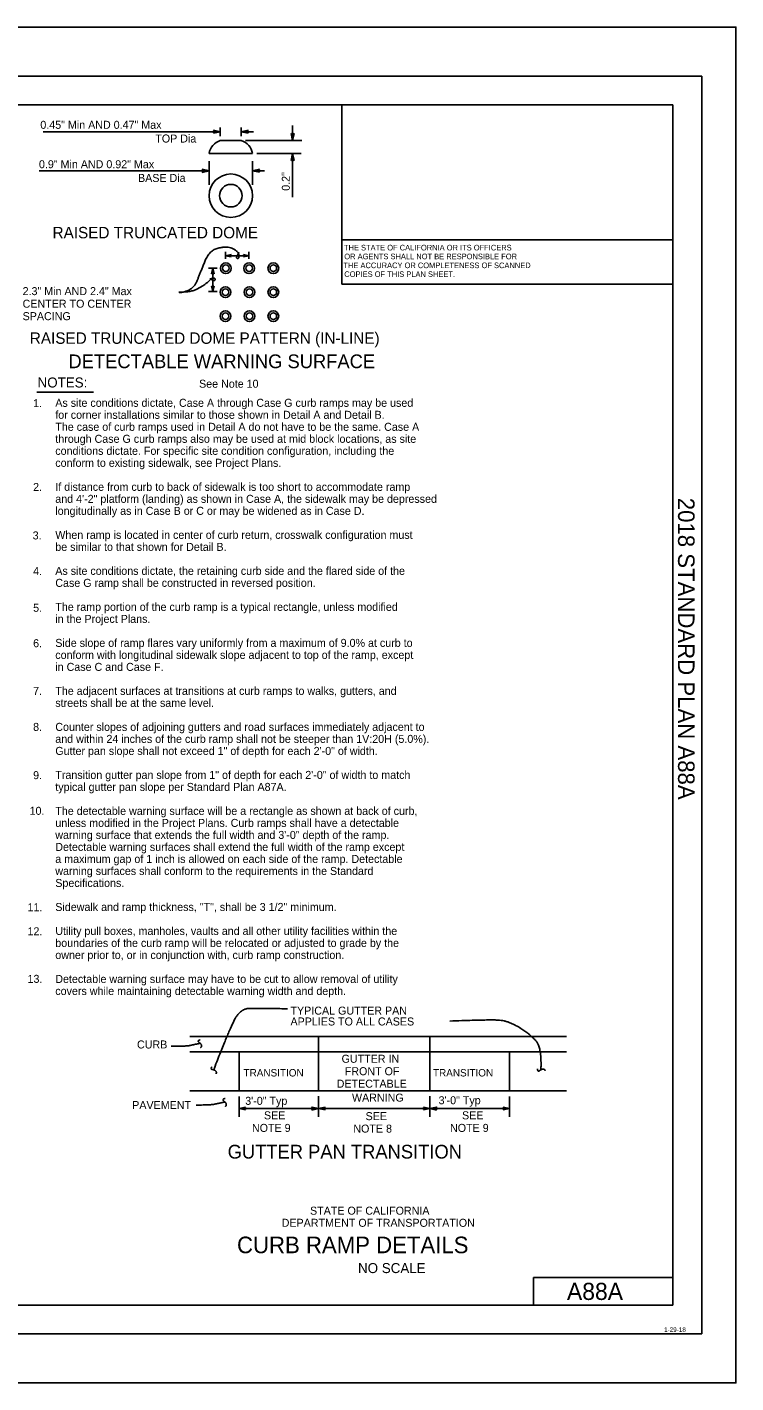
# Model space of a CAD drawing. Extents: x -893 to 867, y -474 to 712.
# Drawn here: x 246 to 867, y -474 to 712 of the extents above; entities that cross this region are included whole.
import ezdxf

# ---------------------------------------------------------------- set-up
doc = ezdxf.new("R2010")
doc.units = 0
for name, color, linetype in [('10 Sheet Format', 7, 'Continuous'), ('56 Stage 3 Anno', 7, 'Continuous'), ('57 Undefined', 7, 'Continuous'), ('60 Nongeo Data', 7, 'Continuous')]:
    doc.layers.add(name, color=color, linetype=linetype)

msp = doc.modelspace()

# ---------------------------------------------------------------- linework, layer by layer
at = {"layer": '10 Sheet Format'}
for p, q in [((836.6, 668.9), (836.6, 668.9)), ((-813.5, 644), (811.5, 644)), ((521.6, 487.1), (521.6, 644)), ((811.5, -406), (811.5, 644)), ((811.5, 525.9), (521.6, 525.9)), ((811.5, 487.1), (521.6, 487.1)), ((689.5, -406), (689.5, -382)), ((689.5, -382), (811.5, -382)), ((-813.5, -406), (811.5, -406)), ((836.6, -431), (836.6, -431))]:
    msp.add_line(p, q, dxfattribs=at)
for points in [[(-893.5, -474), (866.5, -474), (866.5, 712), (-893.5, 712)], [(-863.4, 669), (836.6, 669), (836.6, -431), (-863.4, -431)], [(-863.4, 669), (836.6, 669), (836.6, -431), (-863.4, -431)]]:
    msp.add_lwpolyline(points, close=True, dxfattribs=at)
at = {"layer": '56 Stage 3 Anno'}
for p, q in [((415.4, 620.4), (260.5, 620.4)), ((415.4, 620.4), (409.4, 621.8)), ((409.4, 621.8), (409.4, 621.8)), ((409.4, 621.8), (410.2, 620.4)), ((410.2, 620.4), (409.4, 619.1)), ((409.4, 619.1), (415.4, 620.4)), ((409.4, 619.1), (409.4, 619.1)), ((409.6, 619.4), (414.1, 620.4)), ((414, 620.4), (409.7, 621.4)), ((412.7, 620.4), (409.8, 621)), ((409.9, 619.8), (412.7, 620.4)), ((411.3, 620.4), (410.1, 620.7)), ((410.1, 620.1), (411.3, 620.4)), ((415.4, 616.6), (415.4, 624.2)), ((415.4, 620.4), (415.4, 620.4)), ((433.7, 616.6), (433.7, 624.2)), ((439.7, 621.8), (433.7, 620.4)), ((444.3, 620.4), (433.7, 620.4)), ((433.7, 620.4), (433.7, 620.4)), ((433.7, 620.4), (439.7, 619.1)), ((439.5, 621.4), (435.1, 620.4)), ((435.1, 620.4), (439.4, 619.4)), ((439.2, 621), (436.4, 620.4)), ((436.4, 620.4), (439.3, 619.8)), ((439, 620.7), (437.8, 620.4)), ((437.8, 620.4), (439, 620.2)), ((438.9, 620.4), (439.7, 621.8)), ((439.7, 619.1), (438.9, 620.4)), ((439.7, 621.8), (439.7, 621.8)), ((439.7, 619.1), (439.7, 619.1)), ((478.7, 612.8), (477.4, 618.8)), ((477.4, 618.8), (477.4, 618.8)), ((477.4, 618.8), (478.7, 618)), ((478.7, 614.2), (477.7, 618.6)), ((478.7, 615.6), (478.1, 618.4)), ((478.7, 617), (478.4, 618.2)), ((478.7, 612.8), (478.7, 626)), ((478.7, 618), (480.1, 618.8)), ((480.1, 618.8), (478.7, 612.8)), ((479.7, 618.6), (478.7, 614.2)), ((479.3, 618.4), (478.7, 615.6)), ((479, 618.2), (478.7, 617)), ((480.1, 618.8), (480.1, 618.8)), ((437.5, 612.8), (486.6, 612.8)), ((478.7, 612.8), (478.7, 612.8)), ((405.6, 573.9), (405.6, 594.6)), ((443.6, 573.9), (443.6, 594.6)), ((447.4, 601.4), (486.2, 601.4)), ((477.4, 595.4), (478.7, 601.4)), ((478.7, 596.2), (477.4, 595.4)), ((477.4, 595.4), (477.4, 595.4)), ((477.7, 595.6), (478.7, 600)), ((478.1, 595.9), (478.7, 598.7)), ((478.4, 596), (478.7, 597.3)), ((478.7, 563.3), (478.7, 601.4)), ((478.7, 601.4), (478.7, 601.4)), ((478.7, 601.4), (480, 595.4)), ((478.7, 600), (479.7, 595.7)), ((478.7, 598.7), (479.3, 595.8)), ((478.7, 597.3), (479, 596.1)), ((480, 595.4), (478.7, 596.2)), ((480, 595.4), (480, 595.4)), ((405.6, 586.3), (257, 586.3)), ((405.6, 586.3), (399.6, 587.6)), ((399.6, 587.6), (399.6, 587.6)), ((399.6, 587.6), (400.4, 586.3)), ((400.4, 586.3), (399.6, 584.9)), ((399.6, 584.9), (405.6, 586.3)), ((399.6, 584.9), (399.6, 584.9)), ((404.2, 586.3), (399.8, 587.3)), ((399.8, 585.3), (404.2, 586.3)), ((402.8, 586.3), (400, 586.9)), ((400, 585.7), (402.8, 586.3)), ((401.4, 586.3), (400.2, 586.6)), ((400.2, 586), (401.4, 586.3)), ((405.6, 586.3), (405.6, 586.3)), ((449.6, 587.6), (443.6, 586.3)), ((454, 586.3), (443.6, 586.3)), ((443.6, 586.3), (443.6, 586.3)), ((443.6, 586.3), (449.6, 585)), ((449.3, 587.3), (444.9, 586.3)), ((444.9, 586.3), (449.3, 585.3)), ((449.1, 586.9), (446.3, 586.3)), ((446.3, 586.3), (449.1, 585.7)), ((448.9, 586.6), (447.7, 586.3)), ((447.7, 586.3), (448.9, 586)), ((448.8, 586.3), (449.6, 587.6)), ((449.6, 585), (448.8, 586.3)), ((420, 515.3), (420, 509.2)), ((420, 515.3), (420, 509.2)), ((420, 515.3), (420, 509.2)), ((420, 512), (424.8, 513)), ((420, 512), (424.8, 513)), ((420, 512), (424.8, 513)), ((440.4, 512), (420, 512)), ((424.8, 510.9), (420, 512)), ((420, 512), (420, 512)), ((440.4, 512), (420, 512)), ((424.8, 510.9), (420, 512)), ((420, 512), (420, 512)), ((440.4, 512), (420, 512)), ((424.8, 510.9), (420, 512)), ((420, 512), (420, 512)), ((421.1, 512), (424.6, 512.8)), ((421.1, 512), (424.6, 512.8)), ((421.1, 512), (424.6, 512.8)), ((424.6, 511.2), (421.1, 512)), ((424.6, 511.2), (421.1, 512)), ((424.6, 511.2), (421.1, 512)), ((422.2, 512), (424.5, 512.5)), ((422.2, 512), (424.5, 512.5)), ((422.2, 512), (424.5, 512.5)), ((424.5, 511.5), (422.2, 512)), ((424.5, 511.5), (422.2, 512)), ((424.5, 511.5), (422.2, 512)), ((423.3, 512), (424.3, 512.2)), ((423.3, 512), (424.3, 512.2)), ((423.3, 512), (424.3, 512.2)), ((424.3, 511.8), (423.3, 512)), ((424.3, 511.8), (423.3, 512)), ((424.3, 511.8), (423.3, 512)), ((424.8, 513), (424.2, 512)), ((424.8, 513), (424.2, 512)), ((424.8, 513), (424.2, 512)), ((424.2, 512), (424.8, 510.9)), ((424.2, 512), (424.8, 510.9)), ((424.2, 512), (424.8, 510.9)), ((424.8, 513), (424.8, 513)), ((424.8, 513), (424.8, 513)), ((424.8, 513), (424.8, 513)), ((424.8, 510.9), (424.8, 510.9)), ((424.8, 510.9), (424.8, 510.9)), ((424.8, 510.9), (424.8, 510.9)), ((436.3, 512), (435.6, 513)), ((435.6, 513), (435.6, 513)), ((435.6, 513), (440.4, 512)), ((436.3, 512), (435.6, 513)), ((435.6, 513), (435.6, 513)), ((435.6, 513), (440.4, 512)), ((436.3, 512), (435.6, 513)), ((435.6, 513), (435.6, 513)), ((435.6, 513), (440.4, 512)), ((440.4, 512), (435.6, 510.9)), ((435.6, 510.9), (436.3, 512)), ((440.4, 512), (435.6, 510.9)), ((435.6, 510.9), (436.3, 512)), ((440.4, 512), (435.6, 510.9)), ((435.6, 510.9), (436.3, 512)), ((435.6, 510.9), (435.6, 510.9)), ((435.6, 510.9), (435.6, 510.9)), ((435.6, 510.9), (435.6, 510.9)), ((435.8, 512.8), (439.3, 512)), ((435.8, 512.8), (439.3, 512)), ((435.8, 512.8), (439.3, 512)), ((439.3, 512), (435.8, 511.2)), ((439.3, 512), (435.8, 511.2)), ((439.3, 512), (435.8, 511.2)), ((436, 512.5), (438.2, 512)), ((436, 512.5), (438.2, 512)), ((436, 512.5), (438.2, 512)), ((438.2, 512), (436, 511.5)), ((438.2, 512), (436, 511.5)), ((438.2, 512), (436, 511.5)), ((436.1, 512.2), (437.1, 512)), ((436.1, 512.2), (437.1, 512)), ((436.1, 512.2), (437.1, 512)), ((437.1, 512), (436.1, 511.8)), ((437.1, 512), (436.1, 511.8)), ((437.1, 512), (436.1, 511.8)), ((440.4, 515.3), (440.4, 509.2)), ((440.4, 515.3), (440.4, 509.2)), ((440.4, 515.3), (440.4, 509.2)), ((440.4, 512), (440.4, 512)), ((440.4, 512), (440.4, 512)), ((440.4, 512), (440.4, 512)), ((405, 501), (412.6, 501)), ((407.8, 496.2), (408.8, 501)), ((408.1, 496.4), (408.8, 499.9)), ((408.3, 496.6), (408.8, 498.8)), ((408.8, 501), (408.8, 480.6)), ((408.8, 501), (408.8, 501)), ((408.8, 501), (409.9, 496.2)), ((408.8, 499.9), (409.6, 496.4)), ((408.8, 498.8), (409.3, 496.6)), ((408.8, 496.9), (407.8, 496.2)), ((407.8, 496.2), (407.8, 496.2)), ((408.6, 496.7), (408.8, 497.7)), ((408.8, 497.7), (409.1, 496.7)), ((409.9, 496.2), (408.8, 496.9)), ((409.9, 496.2), (409.9, 496.2)), ((405, 480.6), (412.6, 480.6)), ((408.8, 480.6), (407.8, 485.4)), ((407.8, 485.4), (407.8, 485.4)), ((407.8, 485.4), (408.8, 484.8)), ((408.8, 481.7), (408.1, 485.2)), ((408.8, 482.8), (408.3, 485.1)), ((408.8, 483.9), (408.6, 484.9)), ((408.8, 484.8), (409.9, 485.4)), ((409.9, 485.4), (408.8, 480.6)), ((409.6, 485.3), (408.8, 481.7)), ((409.3, 485.1), (408.8, 482.8)), ((409.1, 484.9), (408.8, 483.9)), ((408.8, 480.6), (408.8, 480.6)), ((409.9, 485.4), (409.9, 485.4)), ((431.8, -223.5), (431.8, -241.4)), ((501.4, -241.4), (501.4, -223.3)), ((598.8, -223.3), (598.8, -241.4)), ((668.5, -223.5), (668.5, -241.4)), ((437.5, -232.8), (431.8, -234.1)), ((431.8, -234.1), (431.8, -234.1)), ((431.8, -234.1), (437.5, -235.3)), ((501.4, -234.1), (431.8, -234.1)), ((437.3, -233.1), (433.1, -234.1)), ((433.1, -234.1), (437.3, -235)), ((437.1, -233.5), (434.4, -234.1)), ((434.4, -234.1), (437.1, -234.7)), ((436.9, -233.8), (435.8, -234.1)), ((435.8, -234.1), (436.9, -234.3)), ((436.8, -234.1), (437.5, -232.8)), ((437.5, -235.3), (436.8, -234.1)), ((437.5, -232.8), (437.5, -232.8)), ((437.5, -235.3), (437.5, -235.3)), ((501.4, -234.1), (507.1, -232.8)), ((501.4, -234.1), (598.8, -234.1)), ((507.1, -235.3), (501.4, -234.1)), ((501.4, -234.1), (501.4, -234.1)), ((506.9, -235), (502.7, -234.1)), ((502.8, -234.1), (506.9, -233.2)), ((504.1, -234.1), (506.7, -233.5)), ((506.7, -234.7), (504.1, -234.1)), ((505.4, -234.1), (506.5, -233.8)), ((506.5, -234.3), (505.4, -234.1)), ((507.1, -232.8), (506.4, -234.1)), ((506.4, -234.1), (507.1, -235.3)), ((507.1, -232.8), (507.1, -232.8)), ((507.1, -235.3), (507.1, -235.3)), ((593.9, -234.1), (593.1, -232.8)), ((593.1, -232.8), (593.1, -232.8)), ((593.1, -232.8), (598.8, -234.1)), ((598.8, -234.1), (593.1, -235.3)), ((593.1, -235.3), (593.9, -234.1)), ((593.1, -235.3), (593.1, -235.3)), ((593.3, -233.1), (597.5, -234.1)), ((597.5, -234.1), (593.4, -235)), ((596.2, -234.1), (593.5, -234.7)), ((593.6, -233.5), (596.2, -234.1)), ((593.7, -233.8), (594.9, -234.1)), ((594.9, -234.1), (593.8, -234.3)), ((598.8, -234.1), (598.8, -234.1)), ((598.8, -234.1), (668.5, -234.1)), ((663.5, -234.1), (662.8, -232.8)), ((662.8, -232.8), (662.8, -232.8)), ((662.8, -232.8), (668.5, -234.1)), ((668.5, -234.1), (662.8, -235.3)), ((662.8, -235.3), (663.5, -234.1)), ((662.8, -235.3), (662.8, -235.3)), ((663, -233.1), (667.2, -234.1)), ((667.1, -234.1), (663, -235)), ((663.2, -233.5), (665.8, -234.1)), ((665.8, -234.1), (663.2, -234.7)), ((663.4, -233.8), (664.5, -234.1)), ((664.5, -234.1), (663.4, -234.3)), ((668.5, -234.1), (668.5, -234.1))]:
    msp.add_line(p, q, dxfattribs=at)
for points in [[(495.5, -235.4), (501.4, -234.1), (495.5, -232.8), (495.7, -233.1), (500.1, -234.1), (495.7, -235), (495.9, -234.7), (498.7, -234.1), (495.9, -233.5), (496.2, -233.8), (497.4, -234.1), (496.2, -234.3), (496.3, -234.1), (495.5, -232.8), (496.3, -234.1)], [(604.7, -235.4), (598.8, -234.1), (604.7, -232.8), (604.5, -233.1), (600.2, -234.1), (604.5, -235), (604.3, -234.7), (601.6, -234.1), (604.3, -233.5), (604.1, -233.8), (602.9, -234.1), (604.1, -234.3), (604, -234.1), (604.7, -232.8), (604, -234.1)]]:
    msp.add_lwpolyline(points, close=True, dxfattribs=at)
for points in [[(431.9, 515.2), (428.7, 510.3), (431.3, 509.1), (431.9, 512.3), (430.9, 515), (426.9, 518.3), (418.9, 520.2), (405.4, 516.1), (398.1, 497.6), (392.8, 484.4), (383.6, 479.8), (379.4, 479.7)], [(406.3, 491.9), (410.2, 489.7), (411.1, 491.5), (410.6, 492.1), (408.9, 492.7), (407.3, 491.9), (405.7, 489.8), (398.9, 484.7), (390.1, 480.2), (379, 480.1)], [(409.5, -200.4), (426, -157.5), (434.8, -147), (443.9, -146.2), (474.2, -146.8)], [(695.9, -200.4), (696.8, -180.9), (686.4, -168.8), (667.1, -157.2), (651.1, -156.2), (616.2, -157.5)], [(372.5, -179.6), (385.6, -179.6), (391.5, -178.3), (397.6, -177)], [(397.8, -173.9), (394.9, -174.7), (399, -177.9), (398.8, -180.2), (398.8, -180.2), (398.1, -180.8)], [(408.3, -197.5), (406, -199.5), (411.2, -200.5), (412.1, -202.7), (412, -202.7), (411.7, -203.6)], [(693, -199.3), (693, -202.4), (697.1, -199.2), (699.3, -200), (699.3, -200.1), (699.7, -200.9)], [(419.5, -225.2), (416.5, -226), (420.7, -229.2), (420.5, -231.6), (420.5, -231.6), (419.8, -232.2)], [(394.2, -231), (407.3, -231), (413.2, -229.6), (419.3, -228.4)]]:
    msp.add_open_spline(points, degree=2, dxfattribs=at)
at = {"layer": '57 Undefined'}
msp.add_line((254.8, 392.6), (304.4, 392.6), dxfattribs=at)
at = {"layer": '60 Nongeo Data'}
for p, q in [((811.5, 644), (811.5, 644)), ((433.7, 612.8), (415.4, 612.8)), ((443.6, 601.4), (405.6, 601.4)), ((388.6, -170.9), (718.4, -170.9)), ((501.4, -218.5), (501.4, -170.9)), ((598.8, -170.9), (598.8, -218.5)), ((388.6, -184.5), (718.4, -184.5)), ((431.8, -184.5), (431.8, -218.5)), ((668.5, -184.5), (668.5, -218.5)), ((388.6, -218.5), (718.4, -218.5))]:
    msp.add_line(p, q, dxfattribs=at)
for centre, radius in [((424.6, 564.5), 19), ((424.6, 564.5), 9.88), ((420.2, 501), 4.71), ((420.2, 501), 2.88), ((440.6, 501), 4.71), ((440.6, 501), 2.88), ((461.8, 501), 4.71), ((461.8, 501), 2.88), ((419.9, 480.1), 4.71), ((419.9, 480.1), 2.88), ((440.9, 480.1), 4.71), ((440.9, 480.1), 2.88), ((461.8, 480.1), 4.71), ((461.8, 480.1), 2.88), ((419.9, 459.1), 4.71), ((440.9, 459.1), 4.71), ((461.8, 459.1), 4.71), ((419.9, 459.1), 2.88), ((440.9, 459.1), 2.88), ((461.8, 459.1), 2.88)]:
    msp.add_circle(centre, radius, dxfattribs=at)
for centre, start, end in [((419.9, 598.9), 107.9392, 170.232), ((429.2, 598.9), 9.768, 72.0608)]:
    msp.add_arc(centre, 14.6, start, end, dxfattribs=at)

# ---------------------------------------------------------------- texts
at = {"layer": '10 Sheet Format'}
for s, height, p in [('THE STATE OF CALIFORNIA OR ITS OFFICERS', 4.9, (523.6, 516.6)), ('OR AGENTS SHALL NOT BE RESPONSIBLE FOR', 4.9, (523.9, 508.9)), ('THE ACCURACY OR COMPLETENESS OF SCANNED', 4.9, (523.1, 501.1)), ('COPIES OF THIS PLAN SHEET.', 4.9, (523.9, 493.4)), ('STATE OF CALIFORNIA', 7, (493.9, -326.9)), ('DEPARTMENT OF TRANSPORTATION', 7, (469.1, -337.5)), ('CURB RAMP DETAILS', 14.5, (430, -360.6)), ('NO SCALE', 8.75, (535.9, -378)), ('A88A', 15, (718.7, -401.5)), ('1-29-18', 4, (803.7, -429.5))]:
    msp.add_text(s, height=height, dxfattribs=at).set_placement(p)
msp.add_text('2018 STANDARD PLAN A88A', height=14.5, rotation=270, dxfattribs=at).set_placement((815.9, 300.2))
at = {"layer": '57 Undefined'}
for s, height, p in [('0.45" Min AND 0.47" Max', 7, (257.9, 623)), ('TOP Dia', 7, (358.5, 611)), ('0.9" Min AND 0.92" Max', 7, (256.7, 588.5)), ('BASE Dia', 7, (343.4, 576.5)), ('RAISED TRUNCATED DOME', 10, (268.6, 527.2)), ('2.3" Min AND 2.4" Max', 7, (242.4, 477.5)), ('CENTER TO CENTER', 7, (242.4, 466.5)), ('SPACING', 7, (242.4, 455.6)), ('RAISED TRUNCATED DOME PATTERN (IN-LINE)', 10, (248.7, 434.9)), ('DETECTABLE WARNING SURFACE', 12, (282.5, 413.6)), ('NOTES:', 8.75, (255.5, 396.7)), ('See Note 10', 7, (396.8, 396.5)), ('As site conditions dictate, Case A through Case G curb ramps may be used', 7, (271, 379.8)), ('for corner installations similar to those shown in Detail A and Detail B.', 7, (271, 369.3)), ('The case of curb ramps used in Detail A do not have to be the same. Case A', 7, (271, 358.8)), ('through Case G curb ramps also may be used at mid block locations, as site', 7, (271, 348.3)), ('conditions dictate. For specific site condition configuration, including the', 7, (271, 337.8)), ('conform to existing sidewalk, see Project Plans.', 7, (271, 327.3)), ('If distance from curb to back of sidewalk is too short to accommodate ramp', 7, (271, 306.3)), ('and 4\'-2" platform (landing) as shown in Case A, the sidewalk may be depressed', 7, (271, 295.8)), ('longitudinally as in Case B or C or may be widened as in Case D.', 7, (271, 285.3)), ('When ramp is located in center of curb return, crosswalk configuration must', 7, (271, 264.3)), ('be similar to that shown for Detail B.', 7, (271, 253.8)), ('As site conditions dictate, the retaining curb side and the flared side of the', 7, (271, 232.8)), ('Case G ramp shall be constructed in reversed position.', 7, (271, 222.3)), ('The ramp portion of the curb ramp is a typical rectangle, unless modified', 7, (271, 201.3)), ('in the Project Plans.', 7, (271, 190.8)), ('Side slope of ramp flares vary uniformly from a maximum of 9.0% at curb to', 7, (271, 169.8)), ('conform with longitudinal sidewalk slope adjacent to top of the ramp, except', 7, (271, 159.3)), ('in Case C and Case F.', 7, (271, 148.8)), ('The adjacent surfaces at transitions at curb ramps to walks, gutters, and', 7, (271, 127.8)), ('streets shall be at the same level.', 7, (271, 117.3)), ('Counter slopes of adjoining gutters and road surfaces immediately adjacent to', 7, (271, 96.3)), ('and within 24 inches of the curb ramp shall not be steeper than 1V:20H (5.0%).', 7, (271, 85.8)), ('Gutter pan slope shall not exceed 1" of depth for each 2\'-0" of width.', 7, (271, 75.3)), ('Transition gutter pan slope from 1" of depth for each 2\'-0" of width to match', 7, (271, 54.3)), ('typical gutter pan slope per Standard Plan A87A.', 7, (271, 43.8)), ('The detectable warning surface will be a rectangle as shown at back of curb,', 7, (271, 22.8)), ('unless modified in the Project Plans. Curb ramps shall have a detectable', 7, (271, 12.3)), ('warning surface that extends the full width and 3\'-0" depth of the ramp.', 7, (271, 1.8)), ('Detectable warning surfaces shall extend the full width of the ramp except', 7, (271, -8.7)), ('warning surfaces shall conform to the requirements in the Standard', 7, (271, -29.7)), ('a maximum gap of 1 inch is allowed on each side of the ramp. Detectable', 7, (271, -19.2)), ('Specifications.', 7, (271, -40.2)), ('Sidewalk and ramp thickness, "T", shall be 3 1/2" minimum.', 7, (271, -61.2)), ('Utility pull boxes, manholes, vaults and all other utility facilities within the', 7, (271, -82.2)), ('boundaries of the curb ramp will be relocated or adjusted to grade by the', 7, (271, -92.7)), ('owner prior to, or in conjunction with, curb ramp construction.', 7, (271, -103.2)), ('Detectable warning surface may have to be cut to allow removal of utility', 7, (271, -124.2)), ('covers while maintaining detectable warning width and depth.', 7, (271, -134.7)), ('TYPICAL GUTTER PAN', 7, (476.8, -151.9)), ('APPLIES TO ALL CASES', 7, (476.8, -161.4)), ('CURB', 7, (342.5, -181.5)), ('GUTTER IN', 7, (521.5, -194)), ('TRANSITION', 6.5, (435.7, -206)), ('FRONT OF', 7, (524.3, -204.9)), ('TRANSITION', 6.5, (601.5, -206)), ('DETECTABLE', 7, (517.2, -215.8)), ('3\'-0" Typ', 7, (437.2, -230.8)), ('WARNING', 7, (530.6, -228)), ('3\'-0" Typ', 7, (606.4, -230.3)), ('PAVEMENT', 7, (338.3, -234.5)), ('SEE', 7, (453.6, -243.5)), ('SEE', 7, (542.5, -244.2)), ('SEE', 7, (626.9, -243.5)), ('NOTE 9', 7, (443.1, -254.5)), ('NOTE 8', 7, (531.8, -255.1)), ('NOTE 9', 7, (616.4, -254.5)), ('GUTTER PAN TRANSITION', 12, (421.8, -277.8))]:
    msp.add_text(s, height=height, dxfattribs=at).set_placement(p)
msp.add_text('0.2" ', height=7, rotation=90, dxfattribs=at).set_placement((476.2, 568.8))
at = {"layer": '60 Nongeo Data'}
for s, p in [(' 1.', (249, 379.5)), (' 2.', (249, 306.2)), (' 3. ', (248.6, 263.8)), (' 4.', (249, 232.6)), (' 5.', (249, 200.5)), (' 6.', (249, 169.5)), (' 7.', (249, 127.8)), (' 8.', (249, 96.3)), (' 9.', (249, 54.1)), ('10.', (248.5, 22.9)), ('11.', (246.7, -61.4)), ('12.', (246.7, -82.5)), ('13.', (246.7, -124.1))]:
    msp.add_text(s, height=7, dxfattribs=at).set_placement(p)

doc.saveas('drawing.dxf')
